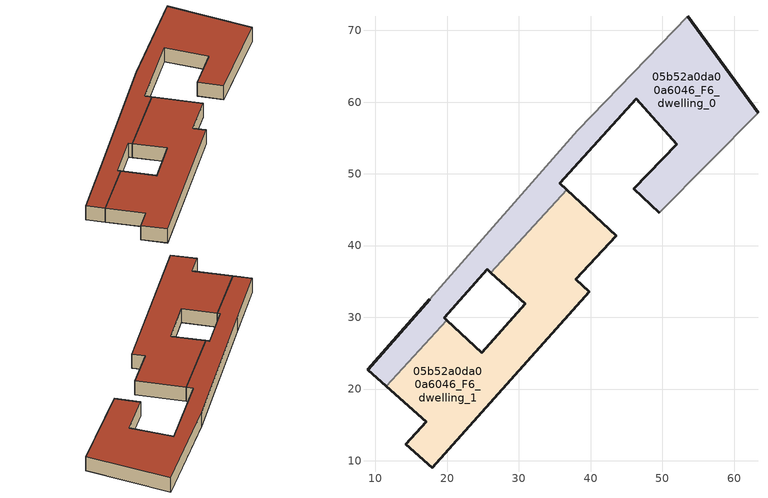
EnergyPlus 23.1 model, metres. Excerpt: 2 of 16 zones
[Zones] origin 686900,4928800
05b52a0da00a6046_F6_dwelling_0
 floor to 05b52a0da00a6046_F5_dwelling_0 (EU_floor_Construction): 49.55,44.54 63.33,58.49 53.53,71.99 38.19,56.09 17.56,32.54 8.89,22.71 11.53,20.36 19.97,29.56 19.58,29.92 25.58,36.68 26.08,36.23 36.66,47.75 35.67,48.66 46.38,60.44 51.97,54.14 46.02,47.89 z18
 wall outside (EU_wall_Construction): 26.08,36.23 25.58,36.68 19.58,29.92 19.97,29.56 / 11.53,20.36 8.89,22.71 17.56,32.54 / 53.53,71.99 63.33,58.49 / 49.55,44.54 46.02,47.89 51.97,54.14 46.38,60.44 35.67,48.66 36.66,47.75 z18:21
 wall adiabatic (EU_wall_Construction): 17.56,32.54 38.19,56.09 53.53,71.99 / 63.33,58.49 49.55,44.54 z18:21
 wall to 05b52a0da00a6046_F6_dwelling_1 (EU_wall_Construction): 19.97,29.56 11.53,20.36 / 36.66,47.75 26.08,36.23 z18:21
 roof outside (EU_roof_Construction): 53.53,71.99 63.33,58.49 49.55,44.54 46.02,47.89 51.97,54.14 46.38,60.44 35.67,48.66 36.66,47.75 26.08,36.23 25.58,36.68 19.58,29.92 19.97,29.56 11.53,20.36 8.89,22.71 17.56,32.54 38.19,56.09 z21
05b52a0da00a6046_F6_dwelling_1
 floor to 05b52a0da00a6046_F5_dwelling_1 (EU_floor_Construction): 24.83,25.05 19.97,29.56 11.53,20.36 17.05,15.45 14.24,12.29 17.92,9 39.81,33.58 37.94,35.28 43.57,41.4 36.66,47.75 26.08,36.23 30.85,31.92 z18
 wall outside (EU_wall_Construction): 19.97,29.56 24.83,25.05 30.85,31.92 26.08,36.23 / 36.66,47.75 43.57,41.4 37.94,35.28 39.81,33.58 17.92,9 14.24,12.29 17.05,15.45 11.53,20.36 z18:21
 roof outside (EU_roof_Construction): 43.57,41.4 37.94,35.28 39.81,33.58 17.92,9 14.24,12.29 17.05,15.45 11.53,20.36 19.97,29.56 24.83,25.05 30.85,31.92 26.08,36.23 36.66,47.75 z21
[Building]
EU S2 Campaign: North Axis=0; Terrain=City; Solar Distribution=FullExterior
[Site:Location]
Bologna: Latitude=44.5; Longitude=11.25; Time Zone=1; Elevation=37
[SizingPeriod:WeatherFileDays]
AnnualSizingPeriod: Begin Month=1; Begin Day of Month=1; End Month=12; End Day of Month=31; Day of Week for Start Day=Monday; Use Weather File Daylight Saving Period=No; Use Weather File Rain and Snow Indicators=No
[MATERIAL]
EU_InternalMass_Material: Roughness=MediumRough; Thickness=0.1; Conductivity=1; Density=1800; Specific Heat=900; Thermal Absorptance=0.9; Solar Absorptance=0.7; Visible Absorptance=0.7
[MATERIAL:NOMASS] Roughness=MediumRough; Thermal Absorptance=0.9; Solar Absorptance=0.7; Visible Absorptance=0.7
Name | Thermal Resistance
EU_wall_NoMass | 0.905828
EU_roof_NoMass | 0.37593
EU_floor_NoMass | 0.67114
[CONSTRUCTION]
EU_wall_Construction: EU_wall_NoMass
EU_roof_Construction: EU_roof_NoMass
EU_floor_Construction: EU_floor_NoMass
EU_InternalMass_Construction: EU_InternalMass_Material
[ZONE] Type=1; Multiplier=1; Ceiling Height=autocalculate; Floor Area=autocalculate; Part of Total Floor Area=Yes
Name | Volume
05b52a0da00a6046_F6_dwelling_0 | 1292.82
05b52a0da00a6046_F6_dwelling_1 | 1163.89
[INTERNALMASS] Construction=EU_InternalMass_Construction
Name | Zone or ZoneList | Surface Area
05b52a0da00a6046_F6_dwelling_0_EU_InternalMass | 05b52a0da00a6046_F6_dwelling_0 | 430.938
05b52a0da00a6046_F6_dwelling_1_EU_InternalMass | 05b52a0da00a6046_F6_dwelling_1 | 387.965
[OTHEREQUIPMENT] Fuel Type=Electricity; Design Level Calculation Method=Watts/Area; Power per Zone Floor Area=1; Fraction Latent=0; Fraction Radiant=0; Fraction Lost=0; Carbon Dioxide Generation Rate=0; EndUse Subcategory=EU_Step8_InternalGains
Name | Zone or ZoneList or Space or SpaceList | Schedule
EU_Step8_InternalGain_05b52a0da00a6046_F6_dwelling_0_f000 | 05b52a0da00a6046_F6_dwelling_0 | EU_Step8_GainSchedule_05b52a0da00a6046_F6_dwelling_0_f000
EU_Step8_InternalGain_05b52a0da00a6046_F6_dwelling_1_f000 | 05b52a0da00a6046_F6_dwelling_1 | EU_Step8_GainSchedule_05b52a0da00a6046_F6_dwelling_1_f000
[ZONEVENTILATION:DESIGNFLOWRATE] Schedule=EU_AlwaysOn; Design Flow Rate Calculation Method=AirChanges/Hour; Air Changes per Hour=0.73129; Ventilation Type=Natural; Fan Pressure Rise=0; Fan Total Efficiency=1; Constant Term Coefficient=1; Temperature Term Coefficient=0; Velocity Term Coefficient=0; Velocity Squared Term Coefficient=0; Minimum Indoor Temperature=-100; Maximum Indoor Temperature=100; Delta Temperature=-100; Minimum Outdoor Temperature=-100; Maximum Outdoor Temperature=100; Maximum Wind Speed=40
Name | Zone or ZoneList or Space or SpaceList
EU_ConstantAir_05b52a0da00a6046_F6_dwelling_0 | 05b52a0da00a6046_F6_dwelling_0
EU_ConstantAir_05b52a0da00a6046_F6_dwelling_1 | 05b52a0da00a6046_F6_dwelling_1
[HVACTEMPLATE:ZONE:IDEALLOADSAIRSYSTEM] System Availability Schedule=EU_AlwaysOn; Maximum Heating Supply Air Temperature=50; Minimum Cooling Supply Air Temperature=13; Maximum Heating Supply Air Humidity Ratio=0.0156; Minimum Cooling Supply Air Humidity Ratio=0.0077; Heating Limit=NoLimit; Cooling Limit=NoLimit; Heating Availability Schedule=EU_AlwaysOn; Cooling Availability Schedule=EU_CoolingOff; Dehumidification Control Type=ConstantSensibleHeatRatio; Cooling Sensible Heat Ratio=0.7; Dehumidification Setpoint=60; Humidification Control Type=None; Humidification Setpoint=30; Outdoor Air Method=None; Outdoor Air Flow Rate per Person=0.00944; Outdoor Air Flow Rate per Zone Floor Area=0; Outdoor Air Flow Rate per Zone=0; Demand Controlled Ventilation Type=None; Outdoor Air Economizer Type=NoEconomizer; Heat Recovery Type=None; Sensible Heat Recovery Effectiveness=0.7; Latent Heat Recovery Effectiveness=0.65
Name | Template Thermostat
05b52a0da00a6046_F6_dwelling_0 | EU_HeatOnly_05b52a0da00a6046_F6_dwelling_0
05b52a0da00a6046_F6_dwelling_1 | EU_HeatOnly_05b52a0da00a6046_F6_dwelling_1
[SIZING:ZONE] Zone Cooling Design Supply Air Temperature Input Method=SupplyAirTemperature; Zone Cooling Design Supply Air Temperature=13; Zone Heating Design Supply Air Temperature Input Method=SupplyAirTemperature; Zone Heating Design Supply Air Temperature=50; Zone Cooling Design Supply Air Humidity Ratio=0.008; Zone Heating Design Supply Air Humidity Ratio=0.008; Cooling Design Air Flow Method=DesignDay; Cooling Design Air Flow Rate=0; Cooling Minimum Air Flow per Zone Floor Area=0.000762; Cooling Minimum Air Flow=0; Cooling Minimum Air Flow Fraction=0.2; Heating Design Air Flow Method=DesignDay; Heating Design Air Flow Rate=0; Heating Maximum Air Flow per Zone Floor Area=0.002032; Heating Maximum Air Flow=0.141576; Heating Maximum Air Flow Fraction=0.3; Account for Dedicated Outdoor Air System=No; Dedicated Outdoor Air System Control Strategy=NeutralSupplyAir; Dedicated Outdoor Air Low Setpoint Temperature for Design=autosize; Dedicated Outdoor Air High Setpoint Temperature for Design=autosize; Zone Load Sizing Method=Sensible Load Only No Latent Load; Zone Latent Cooling Design Supply Air Humidity Ratio Input Method=HumidityRatioDifference; Zone Cooling Design Supply Air Humidity Ratio Difference=0.005; Zone Latent Heating Design Supply Air Humidity Ratio Input Method=HumidityRatioDifference; Zone Humidification Design Supply Air Humidity Ratio Difference=0.005
05b52a0da00a6046_F6_dwelling_0; 05b52a0da00a6046_F6_dwelling_1
[SCHEDULE:CONSTANT]
Name | Hourly Value
EU_AlwaysOn | 1
EU_CoolingOff | 0
[SCHEDULE:FILE] Column Number=1; Rows to Skip at Top=0; Number of Hours of Data=8760; Column Separator=Comma; Interpolate to Timestep=No; Minutes per Item=60; Adjust Schedule for Daylight Savings=Yes
Name | File
EU_Step8_GainSchedule_05b52a0da00a6046_F6_dwelling_0_f000 | ../../schedules/05b52a0da00a6046/05b52a0da00a6046_F6_dwelling_0_f000_gain.csv
EU_Step8_GainSchedule_05b52a0da00a6046_F6_dwelling_1_f000 | ../../schedules/05b52a0da00a6046/05b52a0da00a6046_F6_dwelling_1_f000_gain.csv
